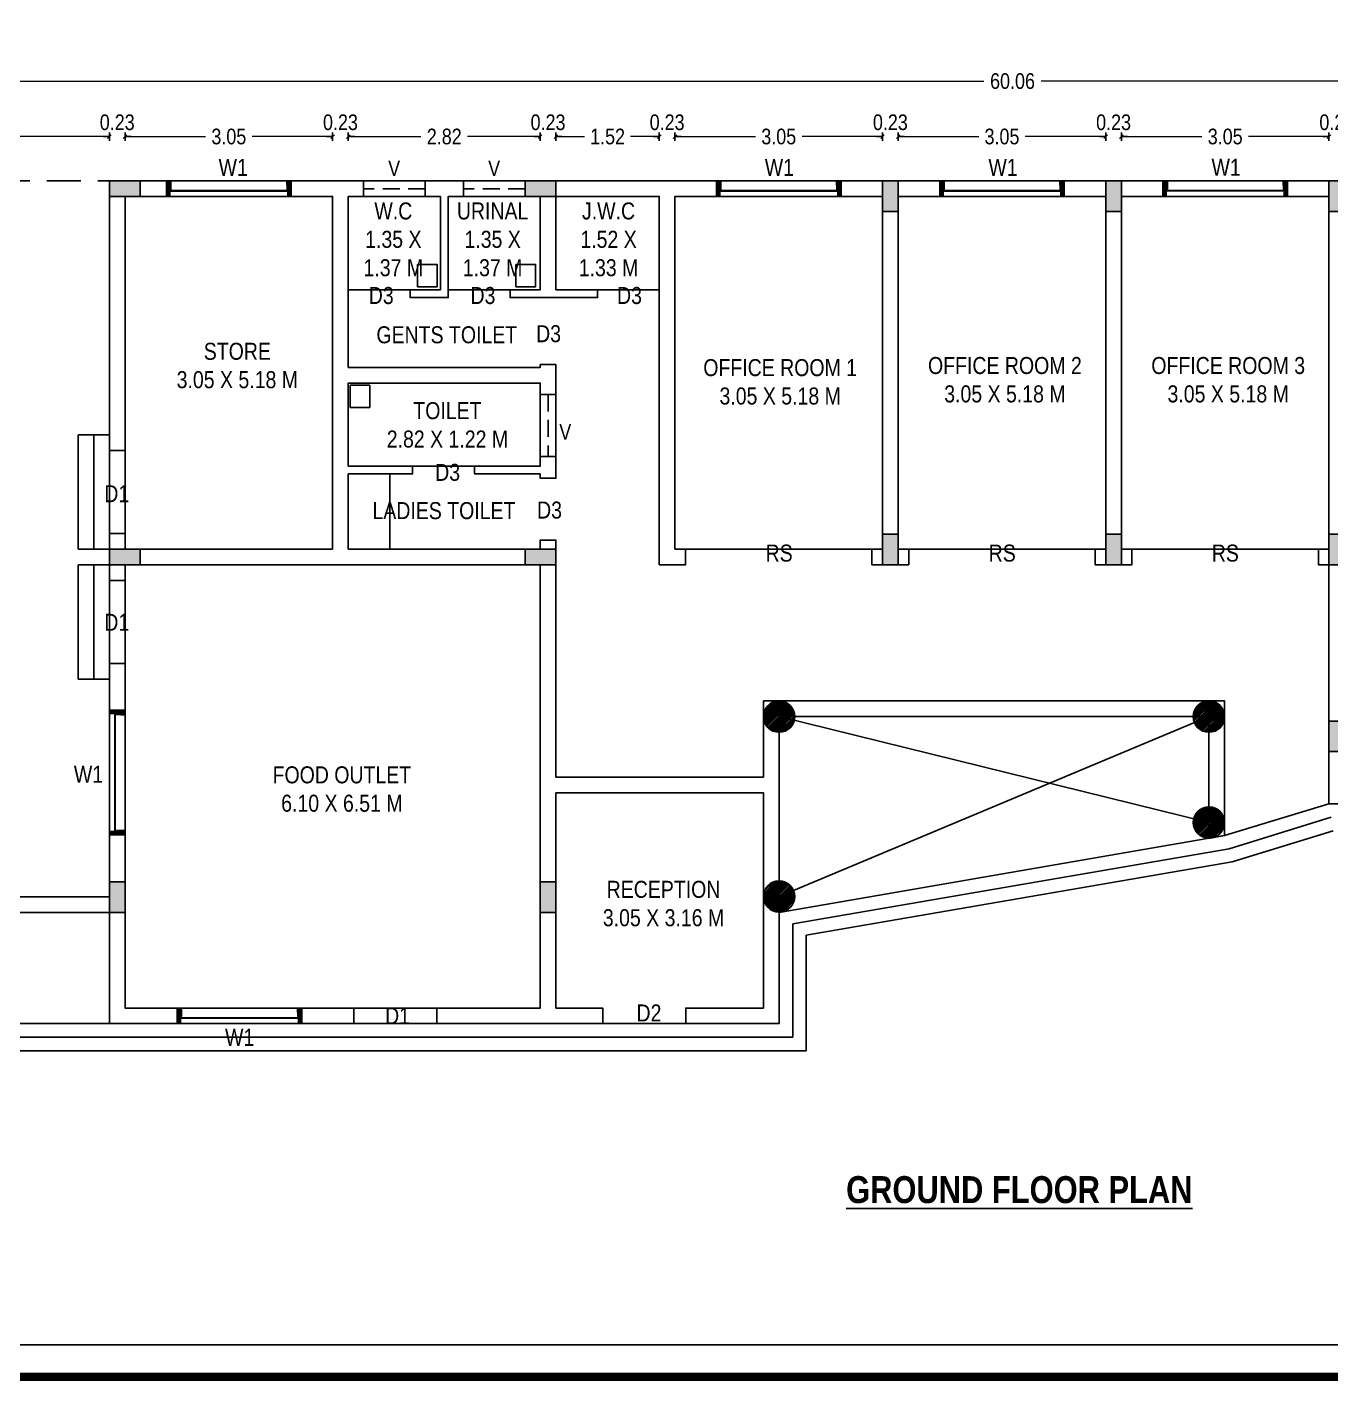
# Model space of a CAD drawing. Header units: metres. Extents: x 127 to 433, y 178 to 269.
# Drawn here: x 350.34 to 369.5, y 198.22 to 218.11 of the extents above; entities that cross this region are included whole.
import ezdxf

# ---------------------------------------------------------------- set-up
doc = ezdxf.new("R2010")
doc.units = ezdxf.units.M
doc.header["$MEASUREMENT"] = 0
doc.linetypes.add('DASHED', pattern=[0.75, 0.5, -0.25])
doc.layers.add('BLK_1_FLR_0_BLT_UP_AREA', color=1, linetype='Continuous', plot=False)
for name, color, linetype in [('BLK_1_FLR_0_CARPET_AREA', 32, 'Continuous'), ('BLK_1_FLR_0_REGULAR_ROOM_1', 2, 'Continuous'), ('BLK_1_FLR_0_REGULAR_ROOM_2', 2, 'Continuous'), ('BLK_1_FLR_0_REGULAR_ROOM_3', 2, 'Continuous'), ('BLK_1_FLR_0_REGULAR_ROOM_4', 2, 'Continuous'), ('BLK_1_FLR_0_REGULAR_ROOM_5', 2, 'Continuous'), ('BLK_1_FLR_0_SP_WC', 233, 'Continuous'), ('BLK_1_FLR_0_STAIR_2', 1, 'Continuous'), ('BLK_1_FLR_0_URINAL', 235, 'Continuous'), ('BLK_1_FLR_0_WASH', 243, 'Continuous'), ('BLK_1_FLR_0_WATER_CLOSET', 213, 'Continuous'), ('COLU', 6, 'Continuous'), ('GLASS', 4, 'Continuous')]:
    doc.layers.add(name, color=color, linetype=linetype)
for name, color, linetype, lineweight in [('BLK_1_FLR_1_STAIR_1_LANDING_2', 7, 'Continuous', 0), ('door', 32, 'Continuous', 15), ('Porch', 250, 'Continuous', 0), ('sill level', 18, 'Continuous', 13)]:
    doc.layers.add(name, color=color, linetype=linetype, lineweight=lineweight)
doc.styles.add('Arial', font='swissc.ttf')
doc.styles.get("Standard").update_dxf_attribs({"font": 'swissc.ttf'})
doc.dimstyles.new('FLOOR DIM', dxfattribs={"dimtxt": 0.23, "dimasz": 0.03, "dimexe": 0.075, "dimexo": 0.3, "dimgap": 0.09, "dimtad": 0, "dimzin": 3, "dimdsep": 46, "dimtxsty": 'Arial', "dimblk": 'JM1', "dimcen": -0.09, "dimse1": 1, "dimse2": 1, "dimclrd": 5, "dimclre": 250, "dimclrt": 3, "dimazin": 0, "dimtfac": 0.65, "dimtix": 1, "dimtofl": 0, "dimtmove": 0, "dimatfit": 2, "dimfxl": 0, "dimfrac": 1, "dimtolj": 1, "dimlwd": 18, "dimlwe": -1, "dimarcsym": 0})

# ---------------------------------------------------------------- blocks, each defined once
blk = doc.blocks.new('JM1')
at = {"color": 2}
for p, q in [((-3, 0), (0, 0)), ((-0.88, -0.88), (0.88, 0.88)), ((0, 2), (0, -2))]:
    blk.add_line(p, q, dxfattribs=at)
blk = doc.blocks.new('*D96')
at = {"color": 5, "lineweight": 18}
for p, q in [((345.407, 216.499), (348.12, 216.499)), ((351.517, 216.499), (348.805, 216.499))]:
    blk.add_line(p, q, dxfattribs=at)
at = {"layer": 'Defpoints', "color": 0}
for p in [(351.547, 216.499), (345.377, 215.849), (351.547, 215.849)]:
    blk.add_point(p, dxfattribs=at)
at = {"color": 5, "lineweight": 18, "xscale": 0.03, "yscale": 0.03, "zscale": 0.03, "rotation": 180}
blk.add_blockref('JM1', (345.377, 216.499), dxfattribs=at)
at = {"color": 5, "lineweight": 18, "xscale": 0.03, "yscale": 0.03, "zscale": 0.03}
blk.add_blockref('JM1', (351.547, 216.499), dxfattribs=at)
at = {"color": 3, "insert": (348.462, 216.499), "char_height": 0.23, "attachment_point": 5, "style": 'Arial'}
blk.add_mtext('\\A1;6.17', dxfattribs=at)
blk = doc.blocks.new('*D97')
at = {"color": 5, "lineweight": 18}
for p, q in [((351.517, 216.499), (351.487, 216.499)), ((351.807, 216.499), (351.837, 216.499))]:
    blk.add_line(p, q, dxfattribs=at)
at = {"layer": 'Defpoints', "color": 0}
for p in [(351.777, 216.499), (351.547, 215.849), (351.777, 215.619)]:
    blk.add_point(p, dxfattribs=at)
at = {"color": 5, "lineweight": 18, "xscale": 0.03, "yscale": 0.03, "zscale": 0.03}
blk.add_blockref('JM1', (351.547, 216.499), dxfattribs=at)
at = {"color": 5, "lineweight": 18, "xscale": 0.03, "yscale": 0.03, "zscale": 0.03, "rotation": 180}
blk.add_blockref('JM1', (351.777, 216.499), dxfattribs=at)
at = {"color": 3, "insert": (351.662, 216.708), "char_height": 0.23, "attachment_point": 5, "style": 'Arial'}
blk.add_mtext('\\A1;0.23', dxfattribs=at)
blk = doc.blocks.new('*D98')
at = {"color": 5, "lineweight": 18}
for p, q in [((351.807, 216.499), (352.96, 216.499)), ((354.797, 216.499), (353.645, 216.499))]:
    blk.add_line(p, q, dxfattribs=at)
at = {"layer": 'Defpoints', "color": 0}
for p in [(354.827, 216.499), (351.777, 215.619), (354.827, 215.619)]:
    blk.add_point(p, dxfattribs=at)
at = {"color": 5, "lineweight": 18, "xscale": 0.03, "yscale": 0.03, "zscale": 0.03, "rotation": 180}
blk.add_blockref('JM1', (351.777, 216.499), dxfattribs=at)
at = {"color": 5, "lineweight": 18, "xscale": 0.03, "yscale": 0.03, "zscale": 0.03}
blk.add_blockref('JM1', (354.827, 216.499), dxfattribs=at)
at = {"color": 3, "insert": (353.302, 216.499), "char_height": 0.23, "attachment_point": 5, "style": 'Arial'}
blk.add_mtext('\\A1;3.05', dxfattribs=at)
blk = doc.blocks.new('*D99')
at = {"color": 5, "lineweight": 18}
for p, q in [((354.797, 216.499), (354.767, 216.499)), ((355.087, 216.499), (355.117, 216.499))]:
    blk.add_line(p, q, dxfattribs=at)
at = {"layer": 'Defpoints', "color": 0}
for p in [(355.057, 216.499), (354.827, 215.619), (355.057, 215.619)]:
    blk.add_point(p, dxfattribs=at)
at = {"color": 5, "lineweight": 18, "xscale": 0.03, "yscale": 0.03, "zscale": 0.03}
blk.add_blockref('JM1', (354.827, 216.499), dxfattribs=at)
at = {"color": 5, "lineweight": 18, "xscale": 0.03, "yscale": 0.03, "zscale": 0.03, "rotation": 180}
blk.add_blockref('JM1', (355.057, 216.499), dxfattribs=at)
at = {"color": 3, "insert": (354.942, 216.708), "char_height": 0.23, "attachment_point": 5, "style": 'Arial'}
blk.add_mtext('\\A1;0.23', dxfattribs=at)
blk = doc.blocks.new('*D100')
at = {"color": 5, "lineweight": 18}
for p, q in [((355.087, 216.499), (356.125, 216.499)), ((357.847, 216.499), (356.809, 216.499))]:
    blk.add_line(p, q, dxfattribs=at)
at = {"layer": 'Defpoints', "color": 0}
for p in [(357.877, 216.499), (355.057, 215.619), (357.877, 215.619)]:
    blk.add_point(p, dxfattribs=at)
at = {"color": 5, "lineweight": 18, "xscale": 0.03, "yscale": 0.03, "zscale": 0.03, "rotation": 180}
blk.add_blockref('JM1', (355.057, 216.499), dxfattribs=at)
at = {"color": 5, "lineweight": 18, "xscale": 0.03, "yscale": 0.03, "zscale": 0.03}
blk.add_blockref('JM1', (357.877, 216.499), dxfattribs=at)
at = {"color": 3, "insert": (356.467, 216.499), "char_height": 0.23, "attachment_point": 5, "style": 'Arial'}
blk.add_mtext('\\A1;2.82', dxfattribs=at)
blk = doc.blocks.new('*D101')
at = {"color": 5, "lineweight": 18}
for p, q in [((357.847, 216.499), (357.817, 216.499)), ((358.137, 216.499), (358.167, 216.499))]:
    blk.add_line(p, q, dxfattribs=at)
at = {"layer": 'Defpoints', "color": 0}
for p in [(358.107, 216.499), (357.877, 215.619), (358.107, 215.619)]:
    blk.add_point(p, dxfattribs=at)
at = {"color": 5, "lineweight": 18, "xscale": 0.03, "yscale": 0.03, "zscale": 0.03}
blk.add_blockref('JM1', (357.877, 216.499), dxfattribs=at)
at = {"color": 5, "lineweight": 18, "xscale": 0.03, "yscale": 0.03, "zscale": 0.03, "rotation": 180}
blk.add_blockref('JM1', (358.107, 216.499), dxfattribs=at)
at = {"color": 3, "insert": (357.992, 216.708), "char_height": 0.23, "attachment_point": 5, "style": 'Arial'}
blk.add_mtext('\\A1;0.23', dxfattribs=at)
blk = doc.blocks.new('*D102')
at = {"color": 5, "lineweight": 18}
for p, q in [((358.137, 216.499), (358.529, 216.499)), ((359.597, 216.499), (359.205, 216.499))]:
    blk.add_line(p, q, dxfattribs=at)
at = {"layer": 'Defpoints', "color": 0}
for p in [(359.627, 216.499), (358.107, 215.619), (359.627, 215.619)]:
    blk.add_point(p, dxfattribs=at)
at = {"color": 5, "lineweight": 18, "xscale": 0.03, "yscale": 0.03, "zscale": 0.03, "rotation": 180}
blk.add_blockref('JM1', (358.107, 216.499), dxfattribs=at)
at = {"color": 5, "lineweight": 18, "xscale": 0.03, "yscale": 0.03, "zscale": 0.03}
blk.add_blockref('JM1', (359.627, 216.499), dxfattribs=at)
at = {"color": 3, "insert": (358.867, 216.499), "char_height": 0.23, "attachment_point": 5, "style": 'Arial'}
blk.add_mtext('\\A1;1.52', dxfattribs=at)
blk = doc.blocks.new('*D103')
at = {"color": 5, "lineweight": 18}
for p, q in [((359.597, 216.499), (359.567, 216.499)), ((359.887, 216.499), (359.917, 216.499))]:
    blk.add_line(p, q, dxfattribs=at)
at = {"layer": 'Defpoints', "color": 0}
for p in [(359.857, 216.499), (359.627, 215.619), (359.857, 215.619)]:
    blk.add_point(p, dxfattribs=at)
at = {"color": 5, "lineweight": 18, "xscale": 0.03, "yscale": 0.03, "zscale": 0.03}
blk.add_blockref('JM1', (359.627, 216.499), dxfattribs=at)
at = {"color": 5, "lineweight": 18, "xscale": 0.03, "yscale": 0.03, "zscale": 0.03, "rotation": 180}
blk.add_blockref('JM1', (359.857, 216.499), dxfattribs=at)
at = {"color": 3, "insert": (359.742, 216.708), "char_height": 0.23, "attachment_point": 5, "style": 'Arial'}
blk.add_mtext('\\A1;0.23', dxfattribs=at)
blk = doc.blocks.new('*D104')
at = {"color": 5, "lineweight": 18}
for p, q in [((359.887, 216.499), (361.04, 216.499)), ((362.877, 216.499), (361.725, 216.499))]:
    blk.add_line(p, q, dxfattribs=at)
at = {"layer": 'Defpoints', "color": 0}
for p in [(362.907, 216.499), (359.857, 215.619), (362.907, 215.619)]:
    blk.add_point(p, dxfattribs=at)
at = {"color": 5, "lineweight": 18, "xscale": 0.03, "yscale": 0.03, "zscale": 0.03, "rotation": 180}
blk.add_blockref('JM1', (359.857, 216.499), dxfattribs=at)
at = {"color": 5, "lineweight": 18, "xscale": 0.03, "yscale": 0.03, "zscale": 0.03}
blk.add_blockref('JM1', (362.907, 216.499), dxfattribs=at)
at = {"color": 3, "insert": (361.382, 216.499), "char_height": 0.23, "attachment_point": 5, "style": 'Arial'}
blk.add_mtext('\\A1;3.05', dxfattribs=at)
blk = doc.blocks.new('*D105')
at = {"color": 5, "lineweight": 18}
for p, q in [((362.877, 216.499), (362.847, 216.499)), ((363.167, 216.499), (363.197, 216.499))]:
    blk.add_line(p, q, dxfattribs=at)
at = {"layer": 'Defpoints', "color": 0}
for p in [(363.137, 216.499), (362.907, 215.619), (363.137, 215.619)]:
    blk.add_point(p, dxfattribs=at)
at = {"color": 5, "lineweight": 18, "xscale": 0.03, "yscale": 0.03, "zscale": 0.03}
blk.add_blockref('JM1', (362.907, 216.499), dxfattribs=at)
at = {"color": 5, "lineweight": 18, "xscale": 0.03, "yscale": 0.03, "zscale": 0.03, "rotation": 180}
blk.add_blockref('JM1', (363.137, 216.499), dxfattribs=at)
at = {"color": 3, "insert": (363.022, 216.708), "char_height": 0.23, "attachment_point": 5, "style": 'Arial'}
blk.add_mtext('\\A1;0.23', dxfattribs=at)
blk = doc.blocks.new('*D106')
at = {"color": 5, "lineweight": 18}
for p, q in [((363.167, 216.499), (364.32, 216.499)), ((366.157, 216.499), (365.005, 216.499))]:
    blk.add_line(p, q, dxfattribs=at)
at = {"layer": 'Defpoints', "color": 0}
for p in [(366.187, 216.499), (363.137, 215.619), (366.187, 215.619)]:
    blk.add_point(p, dxfattribs=at)
at = {"color": 5, "lineweight": 18, "xscale": 0.03, "yscale": 0.03, "zscale": 0.03, "rotation": 180}
blk.add_blockref('JM1', (363.137, 216.499), dxfattribs=at)
at = {"color": 5, "lineweight": 18, "xscale": 0.03, "yscale": 0.03, "zscale": 0.03}
blk.add_blockref('JM1', (366.187, 216.499), dxfattribs=at)
at = {"color": 3, "insert": (364.662, 216.499), "char_height": 0.23, "attachment_point": 5, "style": 'Arial'}
blk.add_mtext('\\A1;3.05', dxfattribs=at)
blk = doc.blocks.new('*D107')
at = {"color": 5, "lineweight": 18}
for p, q in [((366.157, 216.499), (366.127, 216.499)), ((366.447, 216.499), (366.477, 216.499))]:
    blk.add_line(p, q, dxfattribs=at)
at = {"layer": 'Defpoints', "color": 0}
for p in [(366.417, 216.499), (366.187, 215.619), (366.417, 215.619)]:
    blk.add_point(p, dxfattribs=at)
at = {"color": 5, "lineweight": 18, "xscale": 0.03, "yscale": 0.03, "zscale": 0.03}
blk.add_blockref('JM1', (366.187, 216.499), dxfattribs=at)
at = {"color": 5, "lineweight": 18, "xscale": 0.03, "yscale": 0.03, "zscale": 0.03, "rotation": 180}
blk.add_blockref('JM1', (366.417, 216.499), dxfattribs=at)
at = {"color": 3, "insert": (366.302, 216.708), "char_height": 0.23, "attachment_point": 5, "style": 'Arial'}
blk.add_mtext('\\A1;0.23', dxfattribs=at)
blk = doc.blocks.new('*D108')
at = {"color": 5, "lineweight": 18}
for p, q in [((366.447, 216.499), (367.6, 216.499)), ((369.437, 216.499), (368.285, 216.499))]:
    blk.add_line(p, q, dxfattribs=at)
at = {"layer": 'Defpoints', "color": 0}
for p in [(369.467, 216.499), (366.417, 215.619), (369.467, 215.619)]:
    blk.add_point(p, dxfattribs=at)
at = {"color": 5, "lineweight": 18, "xscale": 0.03, "yscale": 0.03, "zscale": 0.03, "rotation": 180}
blk.add_blockref('JM1', (366.417, 216.499), dxfattribs=at)
at = {"color": 5, "lineweight": 18, "xscale": 0.03, "yscale": 0.03, "zscale": 0.03}
blk.add_blockref('JM1', (369.467, 216.499), dxfattribs=at)
at = {"color": 3, "insert": (367.942, 216.499), "char_height": 0.23, "attachment_point": 5, "style": 'Arial'}
blk.add_mtext('\\A1;3.05', dxfattribs=at)
blk = doc.blocks.new('*D109')
at = {"color": 5, "lineweight": 18}
for p, q in [((369.437, 216.499), (369.407, 216.499)), ((369.727, 216.499), (369.757, 216.499))]:
    blk.add_line(p, q, dxfattribs=at)
at = {"layer": 'Defpoints', "color": 0}
for p in [(369.697, 216.499), (369.467, 215.619), (369.697, 215.619)]:
    blk.add_point(p, dxfattribs=at)
at = {"color": 5, "lineweight": 18, "xscale": 0.03, "yscale": 0.03, "zscale": 0.03}
blk.add_blockref('JM1', (369.467, 216.499), dxfattribs=at)
at = {"color": 5, "lineweight": 18, "xscale": 0.03, "yscale": 0.03, "zscale": 0.03, "rotation": 180}
blk.add_blockref('JM1', (369.697, 216.499), dxfattribs=at)
at = {"color": 3, "insert": (369.582, 216.708), "char_height": 0.23, "attachment_point": 5, "style": 'Arial'}
blk.add_mtext('\\A1;0.23', dxfattribs=at)
blk = doc.blocks.new('*D118')
at = {"color": 5, "lineweight": 18}
for p, q in [((334.817, 217.313), (364.397, 217.313)), ((394.817, 217.313), (365.237, 217.313))]:
    blk.add_line(p, q, dxfattribs=at)
at = {"layer": 'Defpoints', "color": 0}
for p in [(334.787, 217.313), (334.787, 215.849), (394.847, 215.849)]:
    blk.add_point(p, dxfattribs=at)
at = {"color": 5, "lineweight": 18, "xscale": 0.03, "yscale": 0.03, "zscale": 0.03, "rotation": 180}
blk.add_blockref('JM1', (334.787, 217.313), dxfattribs=at)
at = {"color": 5, "lineweight": 18, "xscale": 0.03, "yscale": 0.03, "zscale": 0.03}
blk.add_blockref('JM1', (394.847, 217.313), dxfattribs=at)
at = {"color": 3, "insert": (364.817, 217.313), "char_height": 0.23, "attachment_point": 5, "style": 'Arial'}
blk.add_mtext('\\A1;60.06', dxfattribs=at)
blk = doc.blocks.new('W1')
h = blk.add_hatch(color=252)
h.dxf.hatch_style = 1
h.paths.add_polyline_path([(373.281, 147.635), (373.345, 147.635), (373.345, 147.699), (373.281, 147.699)])
h.paths.add_polyline_path([(373.281, 147.533), (373.329, 147.533), (373.329, 147.574), (373.345, 147.574), (373.345, 147.635), (373.281, 147.635)])
h.paths.add_polyline_path([(373.281, 147.469), (373.329, 147.469), (373.329, 147.533), (373.281, 147.533)])
h = blk.add_hatch(color=252)
h.dxf.hatch_style = 1
h.paths.add_polyline_path([(375.062, 147.469), (375.11, 147.469), (375.11, 147.533), (375.062, 147.533)])
h.paths.add_polyline_path([(375.046, 147.574), (375.062, 147.574), (375.062, 147.533), (375.11, 147.533), (375.11, 147.635), (375.046, 147.635)])
h.paths.add_polyline_path([(375.046, 147.635), (375.11, 147.635), (375.11, 147.699), (375.046, 147.699)])
for p, q in [((373.345, 147.635), (373.345, 147.699)), ((375.046, 147.635), (375.046, 147.699)), ((373.329, 147.533), (373.329, 147.469)), ((375.062, 147.533), (375.062, 147.469))]:
    blk.add_line(p, q)
blk.add_lwpolyline([(375.11, 147.469), (373.281, 147.469), (373.281, 147.699), (375.11, 147.699)], close=True)
at = {"layer": 'door'}
for p, q in [((373.281, 147.635), (373.345, 147.635)), ((373.345, 147.635), (373.281, 147.635)), ((373.329, 147.574), (373.329, 147.533)), ((373.345, 147.574), (373.329, 147.574)), ((373.345, 147.635), (373.345, 147.574)), ((375.046, 147.635), (375.046, 147.574)), ((375.11, 147.635), (375.046, 147.635)), ((375.046, 147.574), (375.062, 147.574)), ((375.062, 147.574), (375.062, 147.533)), ((373.329, 147.533), (373.281, 147.533)), ((375.062, 147.533), (375.11, 147.533))]:
    blk.add_line(p, q, dxfattribs=at)
at = {"layer": 'GLASS'}
for p, q in [((375.062, 147.555), (373.329, 147.555)), ((375.062, 147.549), (373.329, 147.549))]:
    blk.add_line(p, q, dxfattribs=at)
at = {"layer": 'sill level'}
for p, q in [((373.281, 147.699), (375.11, 147.699)), ((373.281, 147.469), (375.11, 147.469))]:
    blk.add_line(p, q, dxfattribs=at)
blk = doc.blocks.new('V')
at = {"color": 34, "linetype": 'DASHED', "ltscale": 0.5}
blk.add_line((392.241, 159.361), (392.241, 158.451), dxfattribs=at)
at = {"color": 34, "linetype": 'Continuous'}
blk.add_lwpolyline([(392.356, 159.361), (392.356, 158.451), (392.126, 158.451), (392.126, 159.361)], close=True, dxfattribs=at)
blk = doc.blocks.new('YJTYTY')
at = {"layer": 'Porch', "ltscale": 10}
h = blk.add_hatch(dxfattribs=at)
h.set_pattern_fill('ANSI31', color=256, scale=0.127, angle=-0.001718)
edge = h.paths.add_edge_path()
edge.add_arc((361.387, 244.968), 0.23, 0, 360)
at = {"layer": 'COLU', "ltscale": 10}
blk.add_circle((361.387, 244.968), 0.23, dxfattribs=at)
blk = doc.blocks.new('TYHJ')
at = {"layer": 'Porch', "ltscale": 10}
h = blk.add_hatch(color=256, dxfattribs=at)
h.dxf.hatch_style = 1
h.paths.add_polyline_path([(369.266, 162.409), (369.036, 162.409), (369.036, 161.959), (369.266, 161.959)])
at = {"layer": 'COLU', "ltscale": 10}
blk.add_lwpolyline([(369.266, 161.959), (369.036, 161.959), (369.036, 162.409), (369.266, 162.409)], close=True, dxfattribs=at)
blk = doc.blocks.new('TYKJTUK')
at = {"color": 1, "rotation": 90}
for p in [(513.956, -134.923), (520.066, -134.923), (513.956, -140.333), (520.066, -140.333)]:
    blk.add_blockref('TYHJ', p, dxfattribs=at)
at = {"color": 1}
for name, p in [('TYHJ', (-6.129, 71.934)), ('TYHJ', (-2.849, 71.934)), ('TYHJ', (0.431, 71.934)), ('TYHJ', (-6.129, 66.744)), ('TYHJ', (-2.849, 66.744)), ('TYHJ', (0.431, 66.744)), ('YJTYTY', (0, -18.495)), ('YJTYTY', (6.316, -18.495)), ('TYHJ', (0.431, 64)), ('YJTYTY', (6.316, -20.05)), ('TYHJ', (-17.489, 61.639)), ('TYHJ', (-11.159, 61.639)), ('YJTYTY', (0, -21.137))]:
    blk.add_blockref(name, p, dxfattribs=at)

msp = doc.modelspace()

# ---------------------------------------------------------------- linework, layer by layer
at = {"linetype": 'DASHED'}
msp.add_line((345.377, 215.849), (351.547, 215.849), dxfattribs=at)
for p, q in [((351.547, 215.849), (351.547, 211.889)), ((375.564, 215.849), (351.547, 215.849)), ((351.777, 215.619), (351.777, 211.889)), ((354.827, 215.619), (351.777, 215.619)), ((354.827, 215.619), (354.827, 210.439)), ((355.057, 215.619), (355.057, 213.109)), ((356.41, 215.619), (355.057, 215.619)), ((357.877, 215.619), (356.525, 215.619)), ((357.877, 215.619), (357.877, 214.249)), ((358.107, 215.619), (358.107, 214.249)), ((359.627, 215.619), (358.107, 215.619)), ((359.627, 215.619), (359.627, 210.209)), ((359.857, 215.619), (359.857, 210.439)), ((362.907, 215.619), (359.857, 215.619)), ((362.907, 215.619), (362.907, 210.439)), ((363.137, 215.619), (363.137, 210.439)), ((366.187, 215.619), (363.137, 215.619)), ((366.187, 215.619), (366.187, 210.439)), ((369.467, 215.619), (366.417, 215.619)), ((366.417, 215.619), (366.417, 210.439)), ((369.467, 215.619), (369.467, 210.439)), ((358.719, 214.249), (358.107, 214.249)), ((358.719, 214.249), (358.719, 214.134)), ((357.877, 214.134), (358.719, 214.134)), ((355.057, 213.109), (357.877, 213.109)), ((357.877, 213.149), (357.877, 213.109)), ((357.877, 213.149), (358.107, 213.149)), ((358.107, 213.149), (358.107, 211.481)), ((355.057, 212.879), (355.057, 211.659)), ((355.057, 212.879), (357.877, 212.879)), ((357.877, 212.879), (357.877, 211.659)), ((351.087, 212.119), (351.087, 210.439)), ((351.087, 212.119), (351.547, 212.119)), ((351.317, 212.119), (351.317, 210.439)), ((351.547, 211.889), (351.777, 211.889)), ((351.547, 211.889), (351.547, 210.669)), ((356.002, 211.659), (356.002, 211.544)), ((356.912, 211.659), (356.912, 211.544)), ((355.057, 211.544), (355.057, 210.439)), ((357.877, 211.544), (357.877, 211.481)), ((357.877, 211.481), (358.107, 211.481)), ((351.547, 210.669), (351.547, 209.979)), ((351.547, 210.669), (351.777, 210.669)), ((351.777, 210.669), (351.777, 210.439)), ((351.087, 210.439), (351.547, 210.439)), ((351.777, 210.439), (354.827, 210.439)), ((355.057, 210.439), (357.877, 210.439)), ((357.877, 210.571), (357.877, 210.439)), ((357.877, 210.571), (358.107, 210.571)), ((358.107, 210.571), (358.107, 207.089)), ((359.857, 210.439), (360.012, 210.439)), ((360.012, 210.439), (360.012, 210.209)), ((362.752, 210.439), (362.752, 210.209)), ((362.752, 210.439), (362.907, 210.439)), ((363.137, 210.439), (363.292, 210.439)), ((363.292, 210.439), (363.292, 210.209)), ((366.032, 210.439), (366.032, 210.209)), ((366.032, 210.439), (366.187, 210.439)), ((366.417, 210.439), (366.572, 210.439)), ((366.572, 210.439), (366.572, 210.209)), ((369.312, 210.439), (369.312, 210.209)), ((369.312, 210.439), (369.467, 210.439)), ((351.087, 208.528), (351.087, 210.208)), ((351.087, 210.208), (351.547, 210.208)), ((351.317, 208.528), (351.317, 210.208)), ((351.777, 210.209), (351.777, 209.979)), ((351.777, 210.209), (357.877, 210.209)), ((357.877, 210.209), (357.877, 203.698)), ((359.627, 210.209), (360.012, 210.209)), ((362.752, 210.209), (363.292, 210.209)), ((366.032, 210.209), (366.572, 210.209)), ((369.312, 210.209), (369.467, 210.209)), ((369.467, 210.209), (369.467, 206.699)), ((351.547, 209.979), (351.777, 209.979)), ((351.547, 208.759), (351.547, 209.978)), ((351.547, 208.759), (351.547, 205.333)), ((351.547, 208.759), (351.777, 208.759)), ((351.777, 208.759), (351.777, 203.698)), ((351.087, 208.528), (351.547, 208.528)), ((361.157, 208.209), (361.157, 207.089)), ((361.157, 208.209), (367.933, 208.209)), ((367.933, 208.209), (367.933, 206.23)), ((361.387, 207.979), (361.387, 205.337)), ((361.387, 207.979), (367.703, 207.979)), ((361.387, 207.979), (367.703, 206.424)), ((361.387, 205.337), (367.703, 207.979)), ((367.703, 207.979), (367.703, 206.19)), ((358.107, 207.089), (361.157, 207.089)), ((358.107, 206.859), (358.107, 203.698)), ((358.107, 206.859), (361.157, 206.859)), ((361.157, 206.859), (361.157, 203.698)), ((367.933, 206.23), (369.467, 206.699)), ((381.277, 206.699), (369.467, 206.699)), ((367.998, 206.038), (369.497, 206.499)), ((368.044, 205.843), (369.527, 206.299)), ((367.933, 206.23), (361.387, 205.103)), ((367.998, 206.038), (361.587, 204.935)), ((368.044, 205.843), (361.787, 204.766)), ((349.495, 205.333), (351.547, 205.333)), ((351.547, 205.103), (349.265, 205.103)), ((351.547, 205.103), (351.547, 203.468)), ((361.387, 205.103), (361.387, 203.468)), ((361.587, 203.268), (361.587, 204.935)), ((361.787, 203.068), (361.787, 204.766)), ((351.777, 203.698), (355.14, 203.698)), ((355.14, 203.698), (355.14, 203.468)), ((356.36, 203.698), (357.877, 203.698)), ((356.36, 203.698), (356.36, 203.468)), ((358.107, 203.698), (358.796, 203.698)), ((358.796, 203.698), (358.796, 203.468)), ((360.016, 203.698), (361.157, 203.698)), ((360.016, 203.698), (360.016, 203.468)), ((345.377, 203.468), (355.14, 203.468)), ((355.14, 203.468), (356.36, 203.468)), ((356.36, 203.468), (358.796, 203.468)), ((358.796, 203.468), (360.016, 203.468)), ((360.016, 203.468), (361.387, 203.468)), ((345.377, 203.268), (361.587, 203.268)), ((345.377, 203.068), (361.787, 203.068)), ((331.656, 198.748), (432.405, 198.748))]:
    msp.add_line(p, q)
at = {"const_width": 0.12}
msp.add_lwpolyline([(331.188, 268.526), (432.873, 268.526), (432.873, 198.28), (331.188, 198.28)], close=True, dxfattribs=at)
msp.add_lwpolyline([(331.656, 268.058), (432.405, 268.058), (432.405, 198.748), (331.656, 198.748)], close=True)
at = {"layer": 'BLK_1_FLR_0_BLT_UP_AREA', "color": 13}
msp.add_lwpolyline([(381.277, 206.699), (369.467, 206.699), (367.933, 206.23), (367.703, 206.19), (367.703, 207.979), (361.387, 207.979), (361.387, 203.468), (351.547, 203.468), (351.547, 203.468), (345.377, 203.468), (345.377, 200.909), (334.787, 200.909), (334.787, 215.849), (345.377, 215.849), (345.377, 205.333), (345.987, 205.333), (345.987, 209.651), (349.495, 209.651), (349.495, 205.333), (351.547, 205.333), (351.547, 215.849), (394.847, 215.849)], dxfattribs=at)
at = {"layer": 'BLK_1_FLR_0_CARPET_AREA'}
for points in [[(351.777, 215.619), (354.827, 215.619), (354.827, 210.439), (351.777, 210.439), (351.777, 210.669), (351.547, 210.669), (351.547, 211.889), (351.777, 211.889)], [(358.107, 207.089), (361.157, 207.089), (361.157, 208.209), (367.933, 208.209), (367.933, 206.23), (369.467, 206.699), (369.467, 210.209), (369.312, 210.209), (369.312, 210.439), (369.467, 210.439), (369.467, 215.619), (366.417, 215.619), (366.417, 210.439), (366.572, 210.439), (366.572, 210.209), (366.032, 210.209), (366.032, 210.439), (366.187, 210.439), (366.187, 215.619), (363.137, 215.619), (363.137, 210.439), (363.292, 210.439), (363.292, 210.209), (362.752, 210.209), (362.752, 210.439), (362.907, 210.439), (362.907, 215.619), (359.857, 215.619), (359.857, 210.439), (360.012, 210.439), (360.012, 210.209), (359.627, 210.209), (359.627, 215.619), (358.107, 215.619), (358.107, 214.249), (358.719, 214.249), (358.719, 214.134), (357.435, 214.134), (357.435, 214.249), (357.877, 214.249), (357.877, 215.619), (356.525, 215.619), (356.525, 214.134), (355.967, 214.134), (355.967, 214.249), (356.41, 214.249), (356.41, 215.619), (355.057, 215.619), (355.057, 213.109), (357.877, 213.109), (357.877, 213.149), (358.107, 213.149), (358.107, 211.481), (357.877, 211.481), (357.877, 211.544), (356.912, 211.544), (356.912, 211.659), (357.877, 211.659), (357.877, 212.879), (355.057, 212.879), (355.057, 211.659), (356.002, 211.659), (356.002, 211.544), (355.057, 211.544), (355.057, 210.439), (357.877, 210.439), (357.877, 210.571), (358.107, 210.571), (358.107, 207.089)], [(351.777, 203.698), (355.14, 203.698), (355.14, 203.468), (356.36, 203.468), (356.36, 203.698), (357.877, 203.698), (357.877, 210.209), (351.777, 210.209), (351.777, 209.979), (351.547, 209.979), (351.547, 208.759), (351.777, 208.759)], [(358.107, 206.859), (361.157, 206.859), (361.157, 203.698), (360.016, 203.698), (360.016, 203.468), (358.796, 203.468), (358.796, 203.698), (358.107, 203.698)]]:
    msp.add_lwpolyline(points, close=True, dxfattribs=at)
at = {"layer": 'BLK_1_FLR_0_REGULAR_ROOM_1', "color": 2}
msp.add_lwpolyline([(351.777, 210.209), (357.877, 210.209), (357.877, 203.698), (351.777, 203.698)], close=True, dxfattribs=at)
at = {"layer": 'BLK_1_FLR_0_REGULAR_ROOM_2', "color": 2}
msp.add_lwpolyline([(351.777, 215.619), (354.827, 215.619), (354.827, 210.439), (351.777, 210.439)], close=True, dxfattribs=at)
at = {"layer": 'BLK_1_FLR_0_REGULAR_ROOM_3', "color": 2}
msp.add_lwpolyline([(359.857, 215.619), (362.907, 215.619), (362.907, 210.439), (359.857, 210.439)], close=True, dxfattribs=at)
at = {"layer": 'BLK_1_FLR_0_REGULAR_ROOM_4', "color": 2}
msp.add_lwpolyline([(363.137, 215.619), (366.187, 215.619), (366.187, 210.439), (363.137, 210.439)], close=True, dxfattribs=at)
at = {"layer": 'BLK_1_FLR_0_REGULAR_ROOM_5', "color": 2}
msp.add_lwpolyline([(366.417, 215.619), (369.467, 215.619), (369.467, 210.439), (366.417, 210.439)], close=True, dxfattribs=at)
at = {"layer": 'BLK_1_FLR_0_SP_WC'}
msp.add_lwpolyline([(359.627, 215.619), (358.107, 215.619), (358.107, 214.249), (359.627, 214.249)], close=True, dxfattribs=at)
at = {"layer": 'BLK_1_FLR_0_STAIR_2', "color": 1}
msp.add_line((351.777, 205.553), (351.777, 208.759), dxfattribs=at)
at = {"layer": 'BLK_1_FLR_0_URINAL'}
msp.add_lwpolyline([(357.877, 215.619), (356.525, 215.619), (356.525, 214.249), (357.877, 214.249)], close=True, dxfattribs=at)
at = {"layer": 'BLK_1_FLR_0_WASH', "color": 60}
for points in [[(356.075, 214.621), (356.075, 214.294), (356.362, 214.294), (356.362, 214.621)], [(357.521, 214.621), (357.521, 214.294), (357.808, 214.294), (357.808, 214.621)], [(355.086, 212.847), (355.086, 212.519), (355.373, 212.519), (355.373, 212.847)]]:
    msp.add_lwpolyline(points, close=True, dxfattribs=at)
at = {"layer": 'BLK_1_FLR_0_WASH', "color": 55, "lineweight": -3}
msp.add_lwpolyline([(355.057, 210.439), (355.057, 211.544), (355.667, 211.544), (355.667, 210.439)], close=True, dxfattribs=at)
at = {"layer": 'BLK_1_FLR_0_WATER_CLOSET', "color": 1}
msp.add_lwpolyline([(356.41, 215.619), (355.057, 215.619), (355.057, 214.249), (356.41, 214.249)], close=True, dxfattribs=at)
at = {"layer": 'BLK_1_FLR_0_WATER_CLOSET', "color": 2}
msp.add_lwpolyline([(357.877, 212.879), (355.057, 212.879), (355.057, 211.659), (357.877, 211.659)], close=True, dxfattribs=at)
at = {"layer": 'BLK_1_FLR_1_STAIR_1_LANDING_2'}
for p, q in [((355.057, 215.619), (356.41, 215.619)), ((356.41, 214.249), (356.41, 215.619)), ((356.525, 214.134), (356.525, 215.619)), ((356.525, 215.619), (359.627, 215.619)), ((355.967, 214.249), (356.41, 214.249)), ((355.967, 214.134), (355.967, 214.249)), ((357.435, 214.249), (357.877, 214.249)), ((357.435, 214.134), (357.435, 214.249)), ((355.967, 214.134), (356.525, 214.134)), ((357.435, 214.134), (357.877, 214.134)), ((356.002, 211.659), (355.057, 211.659)), ((357.877, 211.659), (356.912, 211.659)), ((356.002, 211.544), (355.057, 211.544)), ((357.877, 211.544), (356.912, 211.544))]:
    msp.add_line(p, q, dxfattribs=at)

# ---------------------------------------------------------------- block references
at = {"color": 1}
msp.add_blockref('TYKJTUK', (0, -18.495), dxfattribs=at)
for name, p in [('W1', (-20.893, 68.15)), ('W1', (-12.813, 68.15)), ('W1', (-9.533, 68.15)), ('W1', (-6.253, 68.151)), ('V', (-34.249, 53.351)), ('W1', (-20.737, 55.999))]:
    msp.add_blockref(name, p)
at = {"rotation": 270}
for name, p in [('V', (196.828, 607.975)), ('V', (198.297, 607.975)), ('W1', (204.078, 581.352))]:
    msp.add_blockref(name, p, dxfattribs=at)

# ---------------------------------------------------------------- texts
for p in [(355.644, 215.918), (357.113, 215.918), (358.158, 212.046)]:
    msp.add_text('V', height=0.229).set_placement(p)
at = {"char_height": 0.25, "attachment_point": 5}
for s, insert in [('\\A1;W1', (353.366, 216.047)), ('\\A1;W1', (361.392, 216.047)), ('\\A1;W1', (364.678, 216.047)), ('\\A1;W1', (367.956, 216.048)), ('\\A1;W.C\\P1.35 X \\P1.37 M', (355.719, 214.988)), ('\\A1;URINAL\\P1.35 X \\P1.37 M', (357.178, 214.988)), ('\\A1;J.W.C\\P1.52 X \\P1.33 M', (358.881, 214.988)), ('\\A1;D3', (355.541, 214.163)), ('\\A1;D3', (357.036, 214.163)), ('\\A1;D3', (359.189, 214.163)), ('\\A1;GENTS TOILET', (356.505, 213.586)), ('\\A1;D3', (358, 213.602)), ('\\A1;STORE\\P3.05 X 5.18 M', (353.427, 213.135)), ('\\A1;OFFICE ROOM 1\\P3.05 X 5.18 M', (361.403, 212.895)), ('\\A1;OFFICE ROOM 2\\P3.05 X 5.18 M', (364.705, 212.926)), ('\\A1;OFFICE ROOM 3\\P3.05 X 5.18 M', (367.986, 212.926)), ('\\A1;TOILET\\P2.82 X 1.22 M', (356.514, 212.263)), ('\\A1;D3', (356.517, 211.565)), ('\\A1;D1', (351.655, 211.253)), ('\\A1;LADIES TOILET', (356.463, 211.003)), ('\\A1;D3', (358.014, 211.011)), ('\\A1;RS', (361.388, 210.379)), ('\\A1;RS', (364.666, 210.379)), ('\\A1;RS', (367.944, 210.379)), ('\\A1;D1', (351.655, 209.364)), ('\\A1;W1', (351.24, 207.131)), ('\\A1;FOOD OUTLET\\P6.10 X 6.51 M', (354.963, 206.913)), ('\\A1;RECEPTION\\P3.05 X 3.16 M', (359.689, 205.231)), ('\\A1;D1', (355.781, 203.583)), ('\\A1;D2', (359.475, 203.625)), ('\\A1;W1', (353.461, 203.267))]:
    msp.add_mtext(s, dxfattribs=dict(at, insert=insert))
at = {"insert": (364.917, 201.027), "char_height": 0.396, "width": 5.84286, "attachment_point": 5}
msp.add_mtext('\\A1;{\\fSwis721 Cn BT|b1|i0|c0|p34;\\LGROUND FLOOR PLAN}', dxfattribs=at)

# ---------------------------------------------------------------- dimensions: what is measured, and where the dimension line sits
for base, p1, p2, override, picture, middle in [((334.787, 217.313), (394.847, 215.849), (334.787, 215.849), {"dimpost": '\\X', "dimtmove": 1}, '*D118', (364.817, 217.313)), ((351.777, 216.499), (351.547, 215.849), (351.777, 215.619), {"dimtad": 3, "dimpost": '\\X'}, '*D97', (351.662, 216.708)), ((355.057, 216.499), (354.827, 215.619), (355.057, 215.619), {"dimtad": 3, "dimpost": '\\X'}, '*D99', (354.942, 216.708)), ((358.107, 216.499), (357.877, 215.619), (358.107, 215.619), {"dimtad": 3, "dimpost": '\\X'}, '*D101', (357.992, 216.708)), ((359.857, 216.499), (359.627, 215.619), (359.857, 215.619), {"dimtad": 3, "dimpost": '\\X'}, '*D103', (359.742, 216.708)), ((363.137, 216.499), (362.907, 215.619), (363.137, 215.619), {"dimtad": 3, "dimpost": '\\X'}, '*D105', (363.022, 216.708)), ((366.417, 216.499), (366.187, 215.619), (366.417, 215.619), {"dimtad": 3, "dimpost": '\\X'}, '*D107', (366.302, 216.708)), ((369.697, 216.499), (369.467, 215.619), (369.697, 215.619), {"dimtad": 3, "dimpost": '\\X'}, '*D109', (369.582, 216.708)), ((351.547, 216.499), (345.377, 215.849), (351.547, 215.849), {"dimpost": '\\X', "dimtmove": 1}, '*D96', (348.462, 216.499)), ((354.827, 216.499), (351.777, 215.619), (354.827, 215.619), {"dimpost": '\\X', "dimtmove": 1}, '*D98', (353.302, 216.499)), ((357.877, 216.499), (355.057, 215.619), (357.877, 215.619), {"dimpost": '\\X', "dimtmove": 1}, '*D100', (356.467, 216.499)), ((359.627, 216.499), (358.107, 215.619), (359.627, 215.619), {"dimpost": '\\X', "dimtmove": 1}, '*D102', (358.867, 216.499)), ((362.907, 216.499), (359.857, 215.619), (362.907, 215.619), {"dimpost": '\\X', "dimtmove": 1}, '*D104', (361.382, 216.499)), ((366.187, 216.499), (363.137, 215.619), (366.187, 215.619), {"dimpost": '\\X', "dimtmove": 1}, '*D106', (364.662, 216.499)), ((369.467, 216.499), (366.417, 215.619), (369.467, 215.619), {"dimpost": '\\X', "dimtmove": 1}, '*D108', (367.942, 216.499))]:
    dim = msp.add_linear_dim(base=base, p1=p1, p2=p2, dimstyle='FLOOR DIM', override=override)
    dim.commit()
    dim.dimension.update_dxf_attribs({"geometry": picture, "text_midpoint": middle})

doc.saveas('drawing.dxf')
